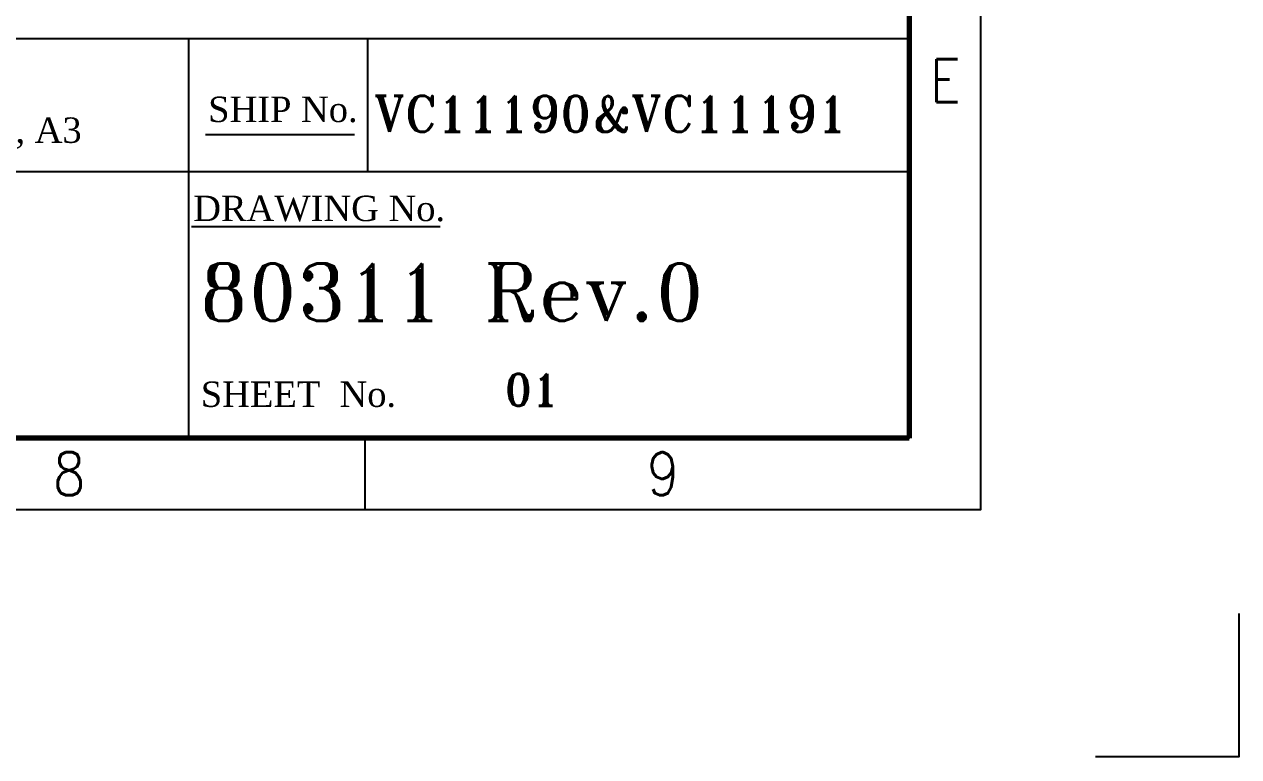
# Model space of a CAD drawing. Header units: inches. Extents: x 36 to 5114, y 9 to 306.
# Drawn here: x 371.5 to 456.3, y 9.1 to 60.2 of the extents above; entities that cross this region are included whole.
import ezdxf
from ezdxf.enums import TextEntityAlignment as Align

# ---------------------------------------------------------------- set-up
doc = ezdxf.new("R2010")
doc.units = ezdxf.units.IN
doc.header["$MEASUREMENT"] = 0
doc.layers.get('DEFPOINTS').update_dxf_attribs({"color": 251})
doc.layers.add('Border', color=6, linetype='Continuous')
doc.layers.add('TITLE', color=7, linetype='Continuous')
doc.layers.add('DIM', color=1, linetype='Continuous', lineweight=25)
doc.layers.add('HEL-070', color=4, linetype='Continuous', lineweight=70)
doc.styles.add('ROMANS', font='simplex.shx', dxfattribs={"width": 0.88})
doc.styles.add('ROMANT', font='romant__.ttf')
doc.styles.add('style5', font='romantic.ttf', dxfattribs={"height": 65})

# ---------------------------------------------------------------- blocks, each defined once
blk = doc.blocks.new('A3_BORDER')
at = {"linetype": 'Continuous'}
blk.add_line((341, 7.15), (341, 2.15), dxfattribs=at)
at = {"layer": 'Border', "color": 7}
blk.add_lwpolyline([(0, 2.15), (384, 2.15), (384, 264.65), (0, 264.65)], close=True, dxfattribs=at)
at = {"layer": 'Border', "color": 6}
blk.add_lwpolyline([(5, 7.15), (379, 7.15), (379, 259.65), (5, 259.65)], close=True, dxfattribs=at)
at = {"layer": 'DEFPOINTS', "color": 5}
blk.add_lwpolyline([(402, -5.1), (402, -15.1), (392, -15.1)], dxfattribs=at)
at = {"layer": 'TITLE', "color": 7, "style": 'ROMANS', "width": 0.88}
blk.add_text('E', height=3, dxfattribs=at).set_placement((381.523, 32.106), align=Align.MIDDLE_CENTER)
for s, p in [('8', (319.232, 3.152)), ('9', (360.687, 3.152))]:
    blk.add_text(s, height=3, dxfattribs=at).set_placement(p)

msp = doc.modelspace()

# ---------------------------------------------------------------- linework, layer by layer
at = {"color": 4}
msp.add_line((267.857, 59.242), (433.269, 59.242), dxfattribs=at)
at = {"color": 3}
for p, q in [((382.992, 59.242), (382.992, 31.337)), ((289.284, 49.941), (433.318, 49.941))]:
    msp.add_line(p, q, dxfattribs=at)
at = {"color": 1, "linetype": 'Continuous', "lineweight": -3}
msp.add_line((395.496, 49.941), (395.496, 59.242, 0.004), dxfattribs=at)
at = {"color": 3, "linetype": 'Continuous', "lineweight": -3}
msp.add_line((394.567, 52.515), (384.176, 52.515), dxfattribs=at)
at = {"color": 4, "linetype": 'Continuous', "lineweight": -3}
msp.add_line((400.548, 46.085), (383.186, 46.085), dxfattribs=at)
at = {"layer": 'DIM'}
msp.add_lwpolyline([(267.857, 59.242), (433.286, 59.242), (433.286, 31.337), (267.857, 31.337)], close=True, dxfattribs=at)
at = {"layer": 'HEL-070'}
msp.add_lwpolyline([(433.286, 31.337), (267.857, 31.337), (267.857, 89.32), (433.286, 89.32)], close=True, dxfattribs=at)

# ---------------------------------------------------------------- block references
at = {"linetype": 'Continuous'}
msp.add_blockref('A3_BORDER', (54.286, 24.187), dxfattribs=at)

# ---------------------------------------------------------------- texts
at = {"color": 3, "lineweight": -2, "ltscale": 0.8, "style": 'style5'}
for s, p in [('SHIP No.', (384.357, 53.399)), ('NTS, A3', (365.843, 51.945)), ('SHEET  No.', (383.843, 33.509))]:
    msp.add_text(s, height=1.7751, dxfattribs=at).set_placement(p)
at = {"color": 3, "linetype": 'Continuous', "lineweight": 40, "style": 'ROMANT'}
msp.add_text('VC11190&VC11191', height=2.5065, dxfattribs=at).set_placement((395.93, 52.721))
at = {"color": 4, "lineweight": -2, "ltscale": 0.8, "style": 'style5'}
msp.add_text('DRAWING No.', height=1.77514, dxfattribs=at).set_placement((383.316, 46.483))
at = {"color": 4, "linetype": 'Continuous', "lineweight": 40, "style": 'ROMANT'}
msp.add_text('80311 Rev.0', height=3.99407, dxfattribs=at).set_placement((383.718, 39.517))
at = {"color": 3, "linetype": 'Continuous', "lineweight": -3, "style": 'ROMANT'}
msp.add_text('01', height=2.2189, dxfattribs=at).set_placement((405.058, 33.594))

doc.saveas('drawing.dxf')
